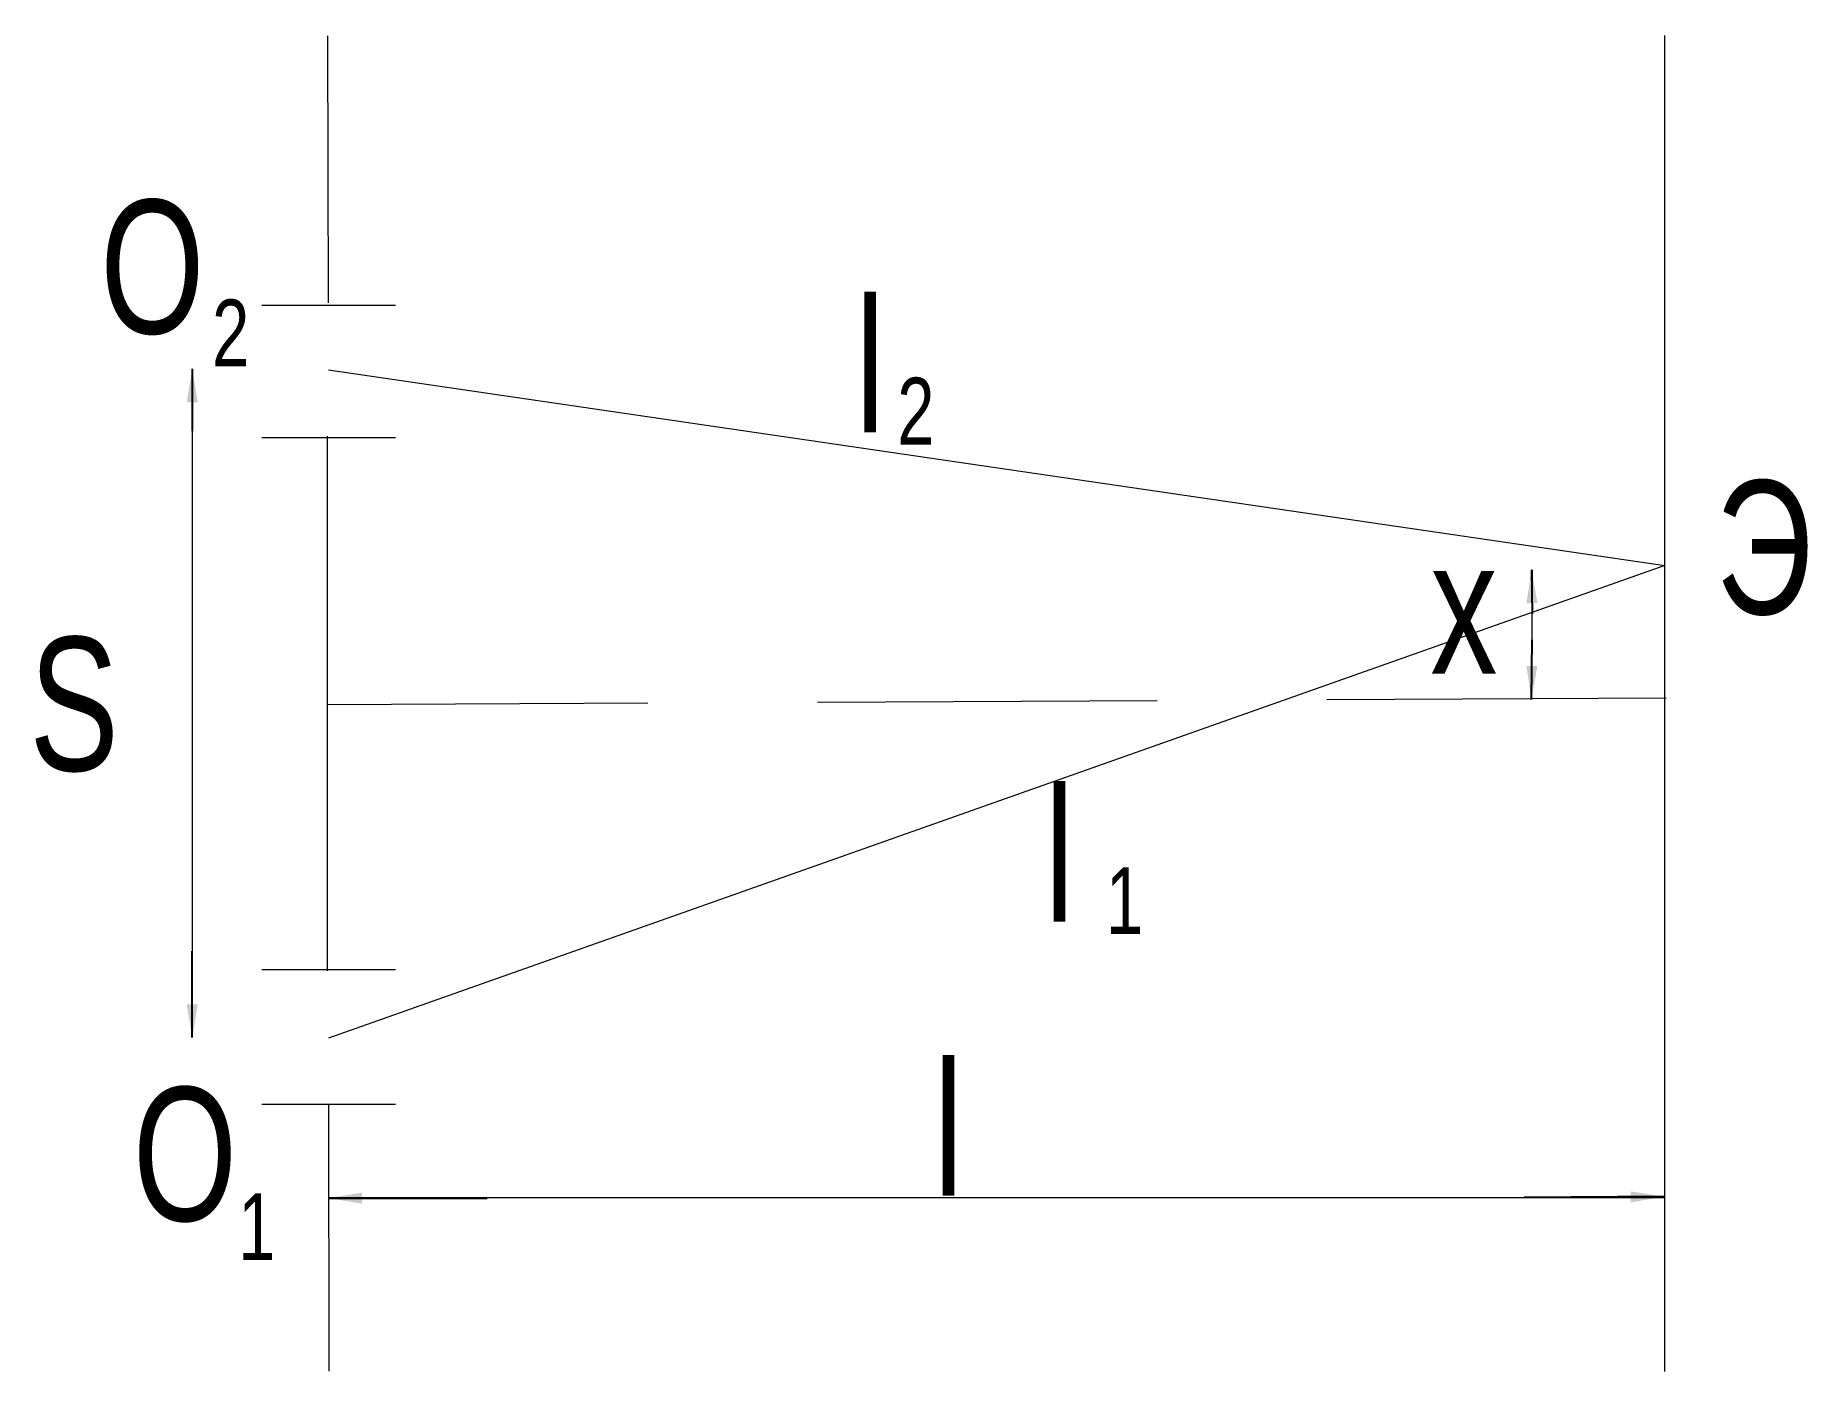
# Model space of a CAD drawing. Header units: millimetres. Extents: x -22 to 111, y 100 to 200.
import ezdxf

# ---------------------------------------------------------------- set-up
doc = ezdxf.new("R2010")
doc.units = ezdxf.units.MM
doc.linetypes.add('DASHEDX2', pattern=[38.1, 25.4, -12.7])
doc.layers.get('0').update_dxf_attribs({"linetype": 'CONTINUOUS', "lineweight": 0})
doc.styles.get("Standard").update_dxf_attribs({"font": 'txt', "width": 0.75})
doc.dimstyles.get("Standard").update_dxf_attribs({"dimtxt": 2.5, "dimasz": 2.5, "dimexe": 1.25, "dimexo": 0.625, "dimtad": 1, "dimtxsty": 'Standard', "dimcen": 2.5, "dimadec": 0, "dimazin": 0, "dimtfac": 1, "dimtmove": 0, "dimatfit": 3, "dimfxl": 1, "dimarcsym": 0})

msp = doc.modelspace()

# ---------------------------------------------------------------- linework, layer by layer
at = {"color": 7, "lineweight": 9}
for p, q in [((0, 179.98), (-0.04, 199.97)), ((100, 100), (100, 200)), ((-5, 179.81), (5, 179.81)), ((-10.2, 175), (-10.2, 125)), ((0, 174.98), (100, 160.32)), ((-5, 169.9), (5, 169.9)), ((-0.08, 130), (-0.08, 170)), ((100, 160.32), (0, 124.95)), ((90.07, 160.01), (90.02, 150.31)), ((100, 160.32), (100, 160.32)), ((-5, 130.09), (5, 130.09)), ((-5, 120.01), (5, 120.01)), ((0, 119.93), (0.03, 100.03)), ((100, 113), (0, 113)), ((100, 100), (100, 100))]:
    msp.add_line(p, q, dxfattribs=at)
at = {"color": 7, "linetype": 'DASHEDX2', "lineweight": 9}
msp.add_line((100.1, 150.39), (-0.08, 149.91), dxfattribs=at)

# ---------------------------------------------------------------- texts
at = {"color": 7, "lineweight": 9, "width": 100, "attachment_point": 5}
for s, insert, char_height in [('O', (-13.18, 182.62), 10), ('l', (40.53, 175.29), 10), ('2', (-7.32, 177.73), 5), ('2', (43.95, 171.88), 5), ('Э', (107.42, 161.62), 10), ('x', (84.96, 157.23), 10), ('S', (-19.04, 149.9), 10), ('l', (54.69, 138.67), 10), ('1', (59.57, 135.25), 5), ('l', (46.39, 118.16), 10), ('O', (-10.74, 116.21), 10), ('1', (-5.37, 110.84), 5)]:
    msp.add_mtext(s, dxfattribs=dict(at, insert=insert, char_height=char_height))

# ---------------------------------------------------------------- leaders
at = {"color": 7, "lineweight": 9}
for points in [[(-10.2, 175.05), (-10.2, 170.39)], [(90.02, 160.01), (90.07, 156.71)], [(90.02, 150.31), (90.07, 154.77)], [(-10.2, 124.99), (-10.2, 131.47)], [(0, 112.98), (11.86, 112.98)], [(99.95, 113.09), (89.46, 113.02)]]:
    msp.add_leader(points, dimstyle='Standard', dxfattribs=at)

doc.saveas('drawing.dxf')
